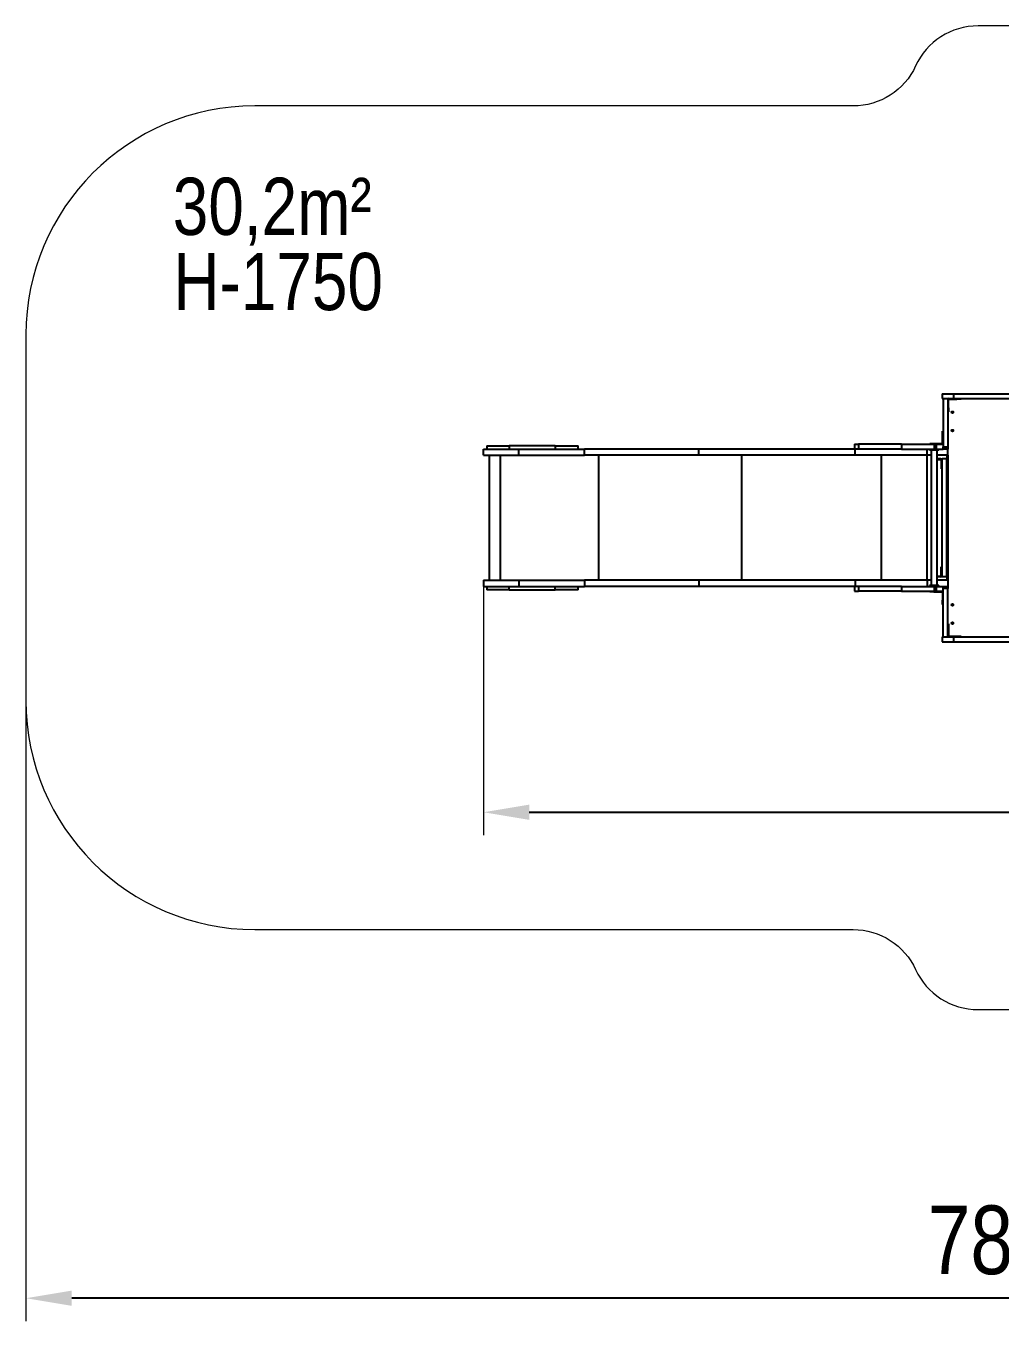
# Model space of a CAD drawing. Header units: millimetres. Extents: x -4709 to 4444, y -3388 to 2274.
# Drawn here: x -4709 to -450, y -3388 to 2274 of the extents above; entities that cross this region are included whole.
import ezdxf

# ---------------------------------------------------------------- set-up
doc = ezdxf.new("R2010")
doc.units = ezdxf.units.MM
for name, color, linetype in [('DIKOM_ЗОНА', 90, 'Continuous'), ('DIKOM_РАЗМЕР_ЗОНА', 7, 'Continuous'), ('DIKOM_РАЗМЕР_ОБЪЕКТА', 7, 'Continuous')]:
    doc.layers.add(name, color=color, linetype=linetype)
doc.styles.add('style1', font='arialbd.ttf', dxfattribs={"width": 0.8})
doc.dimstyles.new('1-50', dxfattribs={"dimtxt": 300, "dimasz": 200, "dimexe": 100, "dimexo": 0, "dimgap": 100, "dimtad": 1, "dimtoh": 1, "dimtxsty": 'style1', "dimcen": 200, "dimclrd": 7, "dimclre": 7, "dimclrt": 7, "dimadec": 1, "dimazin": 2, "dimtfac": 1, "dimtmove": 0, "dimatfit": 2, "dimfxl": 0, "dimlwd": 25, "dimlwe": 18, "dimarcsym": 0})

# ---------------------------------------------------------------- blocks, each defined once
blk = doc.blocks.new('*D10')
at = {"layer": 'Defpoints', "color": 0, "transparency": 16777216}
for p in [(-2708.5, -162.6), (1660.3, -162.6), (1660.3, -1163.4)]:
    blk.add_point(p, dxfattribs=at)
at = {"layer": 'DIKOM_РАЗМЕР_ОБЪЕКТА', "color": 7, "lineweight": 18, "transparency": 16777216}
for p, q in [((-2708.5, -162.6), (-2708.5, -1263.4)), ((1660.3, -162.6), (1660.3, -1263.4))]:
    blk.add_line(p, q, dxfattribs=at)
at = {"layer": 'DIKOM_РАЗМЕР_ОБЪЕКТА', "color": 7, "lineweight": 25, "transparency": 16777216}
blk.add_line((-2508.5, -1163.4), (1460.3, -1163.4), dxfattribs=at)
at = {"layer": 'DIKOM_РАЗМЕР_ОБЪЕКТА', "color": 7, "transparency": 16777216}
for points in [[(-2508.5, -1130), (-2508.5, -1196.7), (-2708.5, -1163.4)], [(1460.3, -1130), (1460.3, -1196.7), (1660.3, -1163.4)]]:
    blk.add_solid(points, dxfattribs=at)
at = {"layer": 'DIKOM_РАЗМЕР_ОБЪЕКТА', "color": 7, "transparency": 16777216, "insert": (40.5, -910.1), "char_height": 300, "attachment_point": 5, "style": 'style1'}
blk.add_mtext('{\\fArial|b0|i0|c204|p34;4350}', dxfattribs=at)
blk = doc.blocks.new('*D13')
at = {"layer": 'Defpoints', "color": 0, "transparency": 16777216}
for p in [(-4708.5, -107.4), (3160.3, -258.6), (-4708.5, -3287.7)]:
    blk.add_point(p, dxfattribs=at)
at = {"layer": 'DIKOM_РАЗМЕР_ЗОНА', "color": 7, "lineweight": 18, "transparency": 16777216}
for p, q in [((-4708.5, -107.4), (-4708.5, -3387.7)), ((3160.3, -258.6), (3160.3, -3387.7))]:
    blk.add_line(p, q, dxfattribs=at)
at = {"layer": 'DIKOM_РАЗМЕР_ЗОНА', "color": 7, "lineweight": 25, "transparency": 16777216}
blk.add_line((2960.3, -3287.7), (-4508.5, -3287.7), dxfattribs=at)
at = {"layer": 'DIKOM_РАЗМЕР_ЗОНА', "color": 7, "transparency": 16777216}
for points in [[(-4508.5, -3254.4), (-4508.5, -3321.1), (-4708.5, -3287.7)], [(2960.3, -3254.4), (2960.3, -3321.1), (3160.3, -3287.7)]]:
    blk.add_solid(points, dxfattribs=at)
at = {"layer": 'DIKOM_РАЗМЕР_ЗОНА', "color": 7, "transparency": 16777216, "insert": (-393.9, -3034.6), "char_height": 300, "attachment_point": 5, "style": 'style1'}
blk.add_mtext('{\\fArial|b0|i0|c204|p34;7850}', dxfattribs=at)

msp = doc.modelspace()

# ---------------------------------------------------------------- linework, layer by layer
for p, q in [((-703.257, 665.938), (-703.257, 644.938)), ((-703.257, 665.938), (-703.179, 665.938)), ((-703.179, 644.938), (-703.257, 644.938)), ((-703.179, 665.938), (-703.179, 644.938)), ((-703.179, 665.938), (-653.67, 665.938)), ((-703.179, 644.938), (-653.67, 644.938)), ((-699.978, 644.938), (-699.978, 433.938)), ((-678.978, 644.938), (-678.978, 433.938)), ((-675.978, 638.938), (-678.978, 638.938)), ((-675.978, 604.938), (-675.978, 638.938)), ((-672.978, 644.938), (-672.978, 641.938)), ((-672.978, 641.938), (-638.978, 641.938)), ((-653.67, 665.938), (-653.67, 644.938)), ((-653.67, 665.938), (-298.188, 665.938)), ((-653.67, 644.938), (-298.188, 644.938)), ((-638.978, 641.938), (-638.978, 644.938)), ((-620.978, 641.938), (-638.978, 641.938)), ((-620.978, 641.938), (-620.978, 644.938)), ((-678.978, 604.938), (-675.978, 604.938)), ((-678.978, 586.938), (-675.978, 586.938)), ((-675.978, 604.938), (-675.978, 586.938)), ((-702.657, 484.938), (-702.657, 502.938)), ((-702.657, 502.938), (-699.978, 502.938)), ((-702.657, 450.938), (-702.657, 484.938)), ((-699.978, 484.938), (-702.657, 484.938)), ((-2708.518, 396.938), (-2708.518, 423.938)), ((-2708.518, 423.938), (-2554.102, 423.938)), ((-2708.518, 396.938), (-2554.102, 396.938)), ((-2693.935, 438.938), (-2693.935, 423.938)), ((-2693.935, 438.938), (-2595.68, 438.938)), ((-2683.518, 396.938), (-2683.518, -149.062)), ((-2634.391, -149.062), (-2634.391, 396.938)), ((-2595.68, 438.938), (-2595.68, 423.938)), ((-2395.71, 438.938), (-2595.68, 438.938)), ((-2554.102, 396.938), (-2554.102, 423.938)), ((-2554.102, 423.938), (-2267.232, 423.938)), ((-2554.102, 396.938), (-2267.232, 396.938)), ((-2395.71, 438.938), (-2395.71, 423.938)), ((-2395.71, 438.938), (-2293.965, 438.938)), ((-2293.965, 423.938), (-2293.965, 438.938)), ((-2267.232, 396.938), (-2267.232, 423.938)), ((-1766.964, 423.938), (-2267.232, 423.938)), ((-1766.964, 396.938), (-2267.232, 396.938)), ((-2204.854, -149.062), (-2204.854, 396.938)), ((-1766.964, 396.938), (-1766.964, 423.938)), ((-1068.703, 423.938), (-1766.964, 423.938)), ((-1083.905, 396.938), (-1766.964, 396.938)), ((-1579.518, -149.062), (-1579.518, 396.938)), ((-1087.564, 444.938), (-1087.564, 423.938)), ((-1087.564, 444.938), (-1068.703, 444.938)), ((-1083.905, 396.938), (-1083.905, 423.938)), ((-1068.208, 423.938), (-1083.905, 423.938)), ((-768.834, 396.938), (-1083.905, 396.938)), ((-1068.703, 444.938), (-1068.703, 423.938)), ((-881.765, 444.938), (-1068.703, 444.938)), ((-881.765, 423.938), (-1068.208, 423.938)), ((-969.189, -149.062), (-969.189, 396.938)), ((-881.765, 444.938), (-881.765, 423.938)), ((-881.765, 444.938), (-738.059, 444.938)), ((-881.765, 423.938), (-738.059, 423.938)), ((-768.834, 396.938), (-768.834, 423.938)), ((-752.107, 396.938), (-768.834, 396.938)), ((-768.691, -149.062), (-768.691, 396.938)), ((-768.689, -149.062), (-768.689, 396.938)), ((-758.657, 419.938), (-758.657, 423.938)), ((-718.657, 419.938), (-758.657, 419.938)), ((-757.657, 444.938), (-757.657, 447.938)), ((-757.657, 447.938), (-739.657, 447.938)), ((-752.107, 419.938), (-752.107, -172.062)), ((-739.657, 447.938), (-739.657, 444.938)), ((-739.657, 447.938), (-705.657, 447.938)), ((-738.059, 444.938), (-738.059, 423.938)), ((-729.67, 444.938), (-738.059, 444.938)), ((-729.67, 423.938), (-738.059, 423.938)), ((-729.67, 444.938), (-729.67, 423.938)), ((-729.67, 444.938), (-699.978, 444.938)), ((-729.67, 423.938), (-699.978, 423.938)), ((-725.207, -172.062), (-725.207, 419.938)), ((-678.978, 396.938), (-725.207, 396.938)), ((-718.657, 419.938), (-718.657, 423.938)), ((-705.657, 444.938), (-705.657, 447.938)), ((-702.657, 450.938), (-699.978, 450.938)), ((-699.978, 433.938), (-678.978, 433.938)), ((-699.978, 423.938), (-699.978, 433.938)), ((-678.978, 423.938), (-699.978, 423.938)), ((-681.978, -149.062), (-681.978, 396.938)), ((-678.978, 433.938), (-678.978, 423.938)), ((-678.978, 396.938), (-678.978, 423.938)), ((-678.978, 396.938), (-678.978, -149.062)), ((-710.691, 381.938), (-725.207, 381.938)), ((-725.207, 378.938), (-710.691, 378.938)), ((-708.691, 376.938), (-708.691, 340.938)), ((-708.691, 340.938), (-705.691, 340.938)), ((-708.691, 339.086), (-708.691, 340.938)), ((-705.691, 340.938), (-705.691, 376.938)), ((-705.691, 340.938), (-705.691, 339.086)), ((-703.691, 381.938), (-704.286, 381.938)), ((-703.691, -134.062), (-703.691, 381.938)), ((-682.691, 381.938), (-703.691, 381.938)), ((-682.691, -134.062), (-682.691, 381.938)), ((-708.691, -93.062), (-708.691, -91.211)), ((-705.691, -93.062), (-708.691, -93.062)), ((-708.691, -129.062), (-708.691, -93.062)), ((-705.691, -91.211), (-705.691, -93.062)), ((-705.691, -93.062), (-705.691, -129.062)), ((-2708.518, -149.062), (-2708.518, -176.062)), ((-2708.518, -149.062), (-2554.102, -149.062)), ((-2554.102, -149.062), (-2554.102, -176.062)), ((-2554.102, -149.062), (-2267.232, -149.062)), ((-2267.232, -149.062), (-2267.232, -176.062)), ((-1766.964, -149.062), (-2267.232, -149.062)), ((-1766.964, -149.062), (-1766.964, -176.062)), ((-1083.905, -149.062), (-1766.964, -149.062)), ((-1083.905, -149.062), (-1083.905, -176.062)), ((-768.834, -149.062), (-1083.905, -149.062)), ((-768.834, -149.062), (-768.834, -176.062)), ((-752.107, -149.062), (-768.834, -149.062)), ((-725.207, -131.062), (-710.691, -131.062)), ((-710.691, -134.062), (-725.207, -134.062)), ((-678.978, -149.062), (-725.207, -149.062)), ((-703.691, -134.062), (-704.286, -134.062)), ((-682.691, -134.062), (-703.691, -134.062)), ((-678.978, -149.062), (-678.978, -176.062)), ((-2708.518, -176.062), (-2554.102, -176.062)), ((-2693.935, -176.062), (-2693.935, -191.062)), ((-2595.68, -191.062), (-2693.935, -191.062)), ((-2595.68, -191.062), (-2595.68, -176.062)), ((-2595.68, -191.062), (-2395.71, -191.062)), ((-2554.102, -176.062), (-2267.232, -176.062)), ((-2395.71, -191.062), (-2395.71, -176.062)), ((-2293.965, -191.062), (-2395.71, -191.062)), ((-2293.965, -191.062), (-2293.965, -176.062)), ((-1766.964, -176.062), (-2267.232, -176.062)), ((-1068.703, -176.062), (-1766.964, -176.062)), ((-1087.564, -176.062), (-1087.564, -197.062)), ((-1087.564, -197.062), (-1068.703, -197.062)), ((-1068.208, -176.062), (-1083.905, -176.062)), ((-1068.703, -176.062), (-1068.703, -197.062)), ((-881.765, -197.062), (-1068.703, -197.062)), ((-881.765, -176.062), (-1068.208, -176.062)), ((-881.765, -176.062), (-881.765, -197.062)), ((-881.765, -176.062), (-738.059, -176.062)), ((-881.765, -197.062), (-738.059, -197.062)), ((-758.657, -172.062), (-758.657, -176.062)), ((-718.657, -172.062), (-758.657, -172.062)), ((-757.657, -197.062), (-757.657, -200.062)), ((-739.657, -200.062), (-757.657, -200.062)), ((-739.657, -197.062), (-739.657, -200.062)), ((-739.657, -200.062), (-705.657, -200.062)), ((-738.059, -176.062), (-738.059, -197.062)), ((-729.67, -176.062), (-738.059, -176.062)), ((-729.67, -197.062), (-738.059, -197.062)), ((-729.67, -176.062), (-729.67, -197.062)), ((-729.67, -176.062), (-699.978, -176.062)), ((-729.67, -197.062), (-699.978, -197.062)), ((-718.657, -172.062), (-718.657, -176.062)), ((-705.657, -200.062), (-705.657, -197.062)), ((-702.657, -203.062), (-702.657, -237.062)), ((-699.978, -203.062), (-702.657, -203.062)), ((-699.978, -176.062), (-678.978, -176.062)), ((-699.978, -186.062), (-699.978, -176.062)), ((-678.978, -186.062), (-699.978, -186.062)), ((-699.978, -397.062), (-699.978, -186.062)), ((-678.978, -176.062), (-678.978, -186.062)), ((-678.978, -397.062), (-678.978, -186.062)), ((-702.657, -255.062), (-702.657, -237.062)), ((-702.657, -237.062), (-699.978, -237.062)), ((-702.657, -255.062), (-699.978, -255.062)), ((-678.978, -339.062), (-675.978, -339.062)), ((-675.978, -339.062), (-675.978, -357.062)), ((-675.978, -357.062), (-678.978, -357.062)), ((-678.978, -391.062), (-675.978, -391.062)), ((-675.978, -357.062), (-675.978, -391.062)), ((-672.978, -394.062), (-672.978, -397.062)), ((-672.978, -394.062), (-638.978, -394.062)), ((-638.978, -394.062), (-620.978, -394.062)), ((-638.978, -397.062), (-638.978, -394.062)), ((-620.978, -394.062), (-620.978, -397.062)), ((-703.257, -397.062), (-703.257, -418.062)), ((-703.257, -397.062), (-703.179, -397.062)), ((-703.179, -418.062), (-703.257, -418.062)), ((-703.179, -397.062), (-703.179, -418.062)), ((-703.179, -397.062), (-653.67, -397.062)), ((-703.179, -418.062), (-653.67, -418.062)), ((-653.67, -397.062), (-653.67, -418.062)), ((-653.67, -397.062), (-298.188, -397.062)), ((-653.67, -418.062), (-298.188, -418.062))]:
    msp.add_line(p, q)
for centre in [(-658.978, 584.938), (-658.978, 504.938), (-658.978, -257.062), (-658.978, -337.062)]:
    msp.add_circle(centre, 4)
for centre, radius, start, end in [((-672.978, 638.938), 6, 90, 180), ((-672.978, 638.938), 3, 90, 180), ((-705.657, 450.938), 3, 270, 0), ((-705.657, 450.938), 6, 270, 341.169453), ((-710.691, 376.938), 5, 0, 90), ((-710.691, 376.938), 2, 0, 90), ((-710.691, -129.062), 5, 270, 0), ((-710.691, -129.062), 2, 270, 0), ((-705.657, -203.062), 6, 18.830547, 90), ((-705.657, -203.062), 3, 0, 90), ((-672.978, -391.062), 6, 180, 270), ((-672.978, -391.062), 3, 180, 270)]:
    msp.add_arc(centre, radius, start, end)
at = {"layer": 'DIKOM_ЗОНА', "color": 3, "lineweight": 15}
msp.add_lwpolyline([(-819.751, 2098.938, -0.29325274), (-1092.469, 1923.938), (-3708.518, 1923.938, 0.41421356), (-4708.518, 923.938), (-4708.518, -676.062, 0.41421356), (-3708.518, -1676.062), (-1092.469, -1676.062, -0.29325274), (-819.751, -1851.062, 0.29325274), (-547.033, -2026.062), (2160.253, -2026.062, 0.41421356), (3160.253, -1026.062), (3160.253, 1273.938, 0.41421356), (2160.253, 2273.938), (-547.033, 2273.938, 0.29325274), (-819.751, 2098.938)], format="xyb", dxfattribs=at)

# ---------------------------------------------------------------- texts
at = {"layer": 'DIKOM_РАЗМЕР_ОБЪЕКТА', "char_height": 250, "attachment_point": 1, "style": 'style1'}
for s, insert in [('{\\fArial|b0|i0|c204|p34;30,2m²}', (-4066.62, 1610.229)), ('{\\fArial|b0|i0|c204|p34;H-1750}', (-4064.147, 1281.539))]:
    msp.add_mtext_dynamic_manual_height_columns(s, width=5885.53069, gutter_width=20, heights=[0], dxfattribs=dict(at, insert=insert))

# ---------------------------------------------------------------- dimensions: what is measured, and where the dimension line sits
at = {"layer": 'DIKOM_РАЗМЕР_ЗОНА'}
dim = msp.add_linear_dim(base=(-4708.518, -3287.73), p1=(3160.253, -258.612), p2=(-4708.518, -107.393), text='{\\fArial|b0|i0|c204|p34;7850}', dimstyle='1-50', dxfattribs=at)
dim.commit()
dim.dimension.update_dxf_attribs({"geometry": '*D13', "text_midpoint": (-393.909, -3287.73), "dimtype": 160})
at = {"layer": 'DIKOM_РАЗМЕР_ОБЪЕКТА'}
dim = msp.add_linear_dim(base=(1660.253, -1163.371), p1=(-2708.518, -162.562), p2=(1660.253, -162.562), text='{\\fArial|b0|i0|c204|p34;4350}', dimstyle='1-50', dxfattribs=at)
dim.commit()
dim.dimension.update_dxf_attribs({"geometry": '*D10', "text_midpoint": (40.527, -1163.371), "dimtype": 160})

doc.saveas('drawing.dxf')
